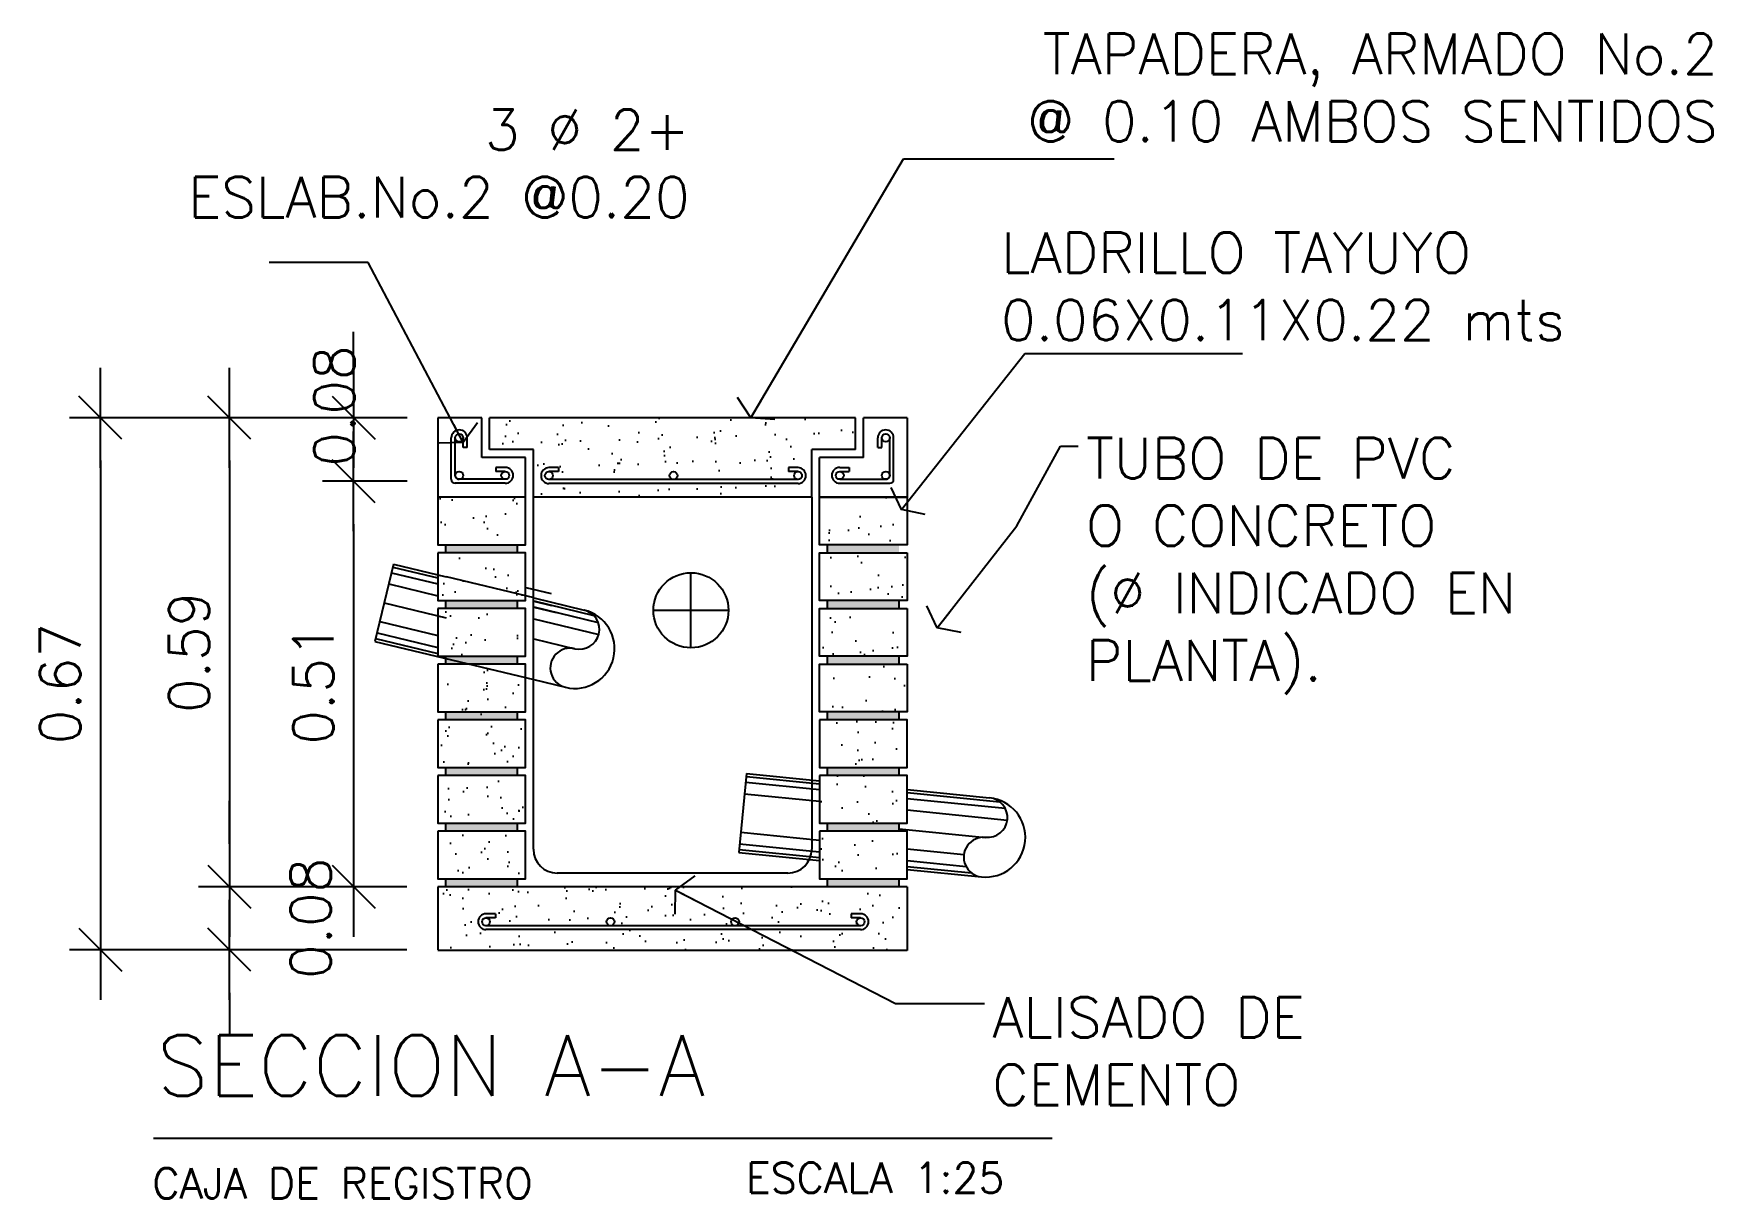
# Model space of a CAD drawing. Header units: inches. Extents: x -9 to 337, y -247 to 209.
# Drawn here: x 116.624 to 118.735, y -173.208 to -171.743 of the extents above; entities that cross this region are included whole.
import ezdxf

# ---------------------------------------------------------------- set-up
doc = ezdxf.new("R2010")
doc.units = ezdxf.units.IN
doc.header["$MEASUREMENT"] = 0
doc.header["$PDMODE"] = 34
doc.linetypes.add('CENTER2', pattern=[1.125, 0.75, -0.125, 0.125, -0.125])
doc.linetypes.add('HIDDEN2', pattern=[0.1875, 0.125, -0.0625])
doc.layers.add('DRE_DET', color=1, linetype='Continuous')
doc.layers.add('DRE_TEXTO', color=1, linetype='Continuous')
doc.styles.add('NT_10', font='romans.shx', dxfattribs={"height": 0.0203})
doc.styles.add('NT_12.5', font='romans.shx', dxfattribs={"height": 0.0254})
doc.styles.add('NT_25', font='romans.shx', dxfattribs={"height": 0.0509})
doc.dimstyles.new('DD_10 FLE', dxfattribs={"dimtxt": 0.0203, "dimasz": 0.022, "dimexe": 0.015, "dimexo": 0.015, "dimgap": 0.01, "dimtad": 1, "dimzin": 0, "dimdsep": 46, "dimtxsty": 'NT_10', "dimblk": 'FLECHA', "dimcen": 0.015, "dimdle": 0.015, "dimse1": 1, "dimse2": 1, "dimclrt": 4, "dimaunit": 1, "dimadec": 4, "dimazin": 0, "dimtfac": 1, "dimtofl": 0, "dimtmove": 2, "dimatfit": 3, "dimldrblk": 'FLECHA', "dimfxl": 1, "dimtolj": 1, "dimtzin": 0, "dimarcsym": 0})
doc.dimstyles.new('DD_25 G', dxfattribs={"dimtxt": 0.0509, "dimasz": 0.054, "dimexe": 0.039, "dimexo": 0.039, "dimgap": 0.0252, "dimtad": 1, "dimzin": 0, "dimdsep": 46, "dimtxsty": 'NT_25', "dimblk": 'COT2', "dimcen": 0.09, "dimdle": 0.039, "dimclrt": 4, "dimadec": 0, "dimazin": 0, "dimtfac": 1, "dimtofl": 0, "dimtmove": 2, "dimatfit": 3, "dimldrblk": 'COT2', "dimfxl": 1, "dimtolj": 1, "dimtzin": 0, "dimarcsym": 0})
pattern_1 = [(127.5, (-261.08239, -474.29381), (-0.0489413237, -0.0016000313), [0, -0.038608, 0, -0.04318, 0, -0.041275]), (97.5, (-261.08239, -474.29381), (-0.07168251, 0.044952328), [0, -0.020828, 0, -0.034798, 0, -0.013335]), (57.5, (-261.08239, -474.32505), (-0.0001437185, 0.079099237), [0, -0.0127, 0, -0.04572, 0, -0.05969]), (47.5, (-261.08239, -474.32505), (-0.022292932, 0.076355645), [0, -0.00635, 0, -0.029972, 0, -0.03429])]

# ---------------------------------------------------------------- blocks, each defined once
blk = doc.blocks.new('COT2')
at = {"color": 9, "linetype": 'ByBlock'}
blk.add_line((-0.5, -0.5), (0.5, 0.5), dxfattribs=at)
blk.add_line((-1.164, 0), (1.164, 0))
blk = doc.blocks.new('*D425')
at = {"layer": 'DEFPOINTS', "color": 0, "linetype": 'CENTER2', "transparency": 16777216}
for p in [(117.1324, -172.306), (117.0262, -172.816), (117.0459, -172.816)]:
    blk.add_point(p, dxfattribs=at)
at = {"layer": 'DRE_TEXTO', "color": 0, "linetype": 'CENTER2', "lineweight": -2, "transparency": 16777216}
for p, q in [((117.0934, -172.306), (116.9872, -172.306)), ((117.0262, -172.36), (117.0262, -172.762)), ((117.0069, -172.816), (116.9872, -172.816))]:
    blk.add_line(p, q, dxfattribs=at)
at = {"layer": 'DRE_TEXTO', "color": 0, "linetype": 'CENTER2', "lineweight": -2, "transparency": 16777216, "xscale": 0.05400000000000001, "yscale": 0.05400000000000001, "zscale": 0.05400000000000001}
for p, rotation in [((117.0262, -172.306), 90), ((117.0262, -172.816), 270)]:
    blk.add_blockref('COT2', p, dxfattribs=dict(at, rotation=rotation))
at = {"layer": 'DRE_TEXTO', "color": 4, "linetype": 'CENTER2', "transparency": 16777216, "insert": (116.9755, -172.561), "char_height": 0.0509, "attachment_point": 5, "rotation": 90, "style": 'NT_25'}
blk.add_mtext('\\A1;0.51', dxfattribs=at)
blk = doc.blocks.new('*D427')
at = {"layer": 'DEFPOINTS', "color": 0, "linetype": 'CENTER2', "transparency": 16777216}
for p in [(117.1323, -172.816), (116.87, -172.8952), (116.87, -172.8952)]:
    blk.add_point(p, dxfattribs=at)
at = {"layer": 'DRE_TEXTO', "color": 0, "linetype": 'CENTER2', "lineweight": -2, "transparency": 16777216}
for p, q in [((116.87, -172.762), (116.87, -172.708)), ((117.0933, -172.816), (116.831, -172.816)), ((116.87, -172.9492), (116.87, -173.0032))]:
    blk.add_line(p, q, dxfattribs=at)
at = {"layer": 'DRE_TEXTO', "color": 0, "linetype": 'CENTER2', "lineweight": -2, "transparency": 16777216, "xscale": 0.05400000000000001, "yscale": 0.05400000000000001, "zscale": 0.05400000000000001}
for p, rotation in [((116.87, -172.816), 270), ((116.87, -172.8952), 90)]:
    blk.add_blockref('COT2', p, dxfattribs=dict(at, rotation=rotation))
at = {"layer": 'DRE_TEXTO', "color": 4, "linetype": 'CENTER2', "transparency": 16777216, "insert": (116.9722, -172.8556), "char_height": 0.0509, "attachment_point": 5, "rotation": 90, "style": 'NT_25'}
blk.add_mtext('\\A1;0.08', dxfattribs=at)
blk = doc.blocks.new('*D428')
at = {"layer": 'DEFPOINTS', "color": 0, "linetype": 'CENTER2', "transparency": 16777216}
for p in [(117.1323, -172.226), (116.87, -172.816), (117.1323, -172.816)]:
    blk.add_point(p, dxfattribs=at)
at = {"layer": 'DRE_TEXTO', "color": 0, "linetype": 'CENTER2', "lineweight": -2, "transparency": 16777216}
for p, q in [((117.0933, -172.226), (116.831, -172.226)), ((116.87, -172.28), (116.87, -172.762)), ((117.0933, -172.816), (116.831, -172.816))]:
    blk.add_line(p, q, dxfattribs=at)
at = {"layer": 'DRE_TEXTO', "color": 0, "linetype": 'CENTER2', "lineweight": -2, "transparency": 16777216, "xscale": 0.05400000000000001, "yscale": 0.05400000000000001, "zscale": 0.05400000000000001}
for p, rotation in [((116.87, -172.226), 90), ((116.87, -172.816), 270)]:
    blk.add_blockref('COT2', p, dxfattribs=dict(at, rotation=rotation))
at = {"layer": 'DRE_TEXTO', "color": 4, "linetype": 'CENTER2', "transparency": 16777216, "insert": (116.8193, -172.521), "char_height": 0.0509, "attachment_point": 5, "rotation": 90, "style": 'NT_25'}
blk.add_mtext('\\A1;0.59', dxfattribs=at)
blk = doc.blocks.new('*D429')
at = {"layer": 'DEFPOINTS', "color": 0, "linetype": 'CENTER2', "transparency": 16777216}
for p in [(117.1323, -172.226), (116.7078, -172.8952), (117.1323, -172.8952)]:
    blk.add_point(p, dxfattribs=at)
at = {"layer": 'DRE_TEXTO', "color": 0, "linetype": 'CENTER2', "lineweight": -2, "transparency": 16777216}
for p, q in [((117.0933, -172.226), (116.6688, -172.226)), ((116.7078, -172.28), (116.7078, -172.8412)), ((117.0933, -172.8952), (116.6688, -172.8952))]:
    blk.add_line(p, q, dxfattribs=at)
at = {"layer": 'DRE_TEXTO', "color": 0, "linetype": 'CENTER2', "lineweight": -2, "transparency": 16777216, "xscale": 0.05400000000000001, "yscale": 0.05400000000000001, "zscale": 0.05400000000000001}
for p, rotation in [((116.7078, -172.226), 90), ((116.7078, -172.8952), 270)]:
    blk.add_blockref('COT2', p, dxfattribs=dict(at, rotation=rotation))
at = {"layer": 'DRE_TEXTO', "color": 4, "linetype": 'CENTER2', "transparency": 16777216, "insert": (116.6571, -172.5606), "char_height": 0.0509, "attachment_point": 5, "rotation": 90, "style": 'NT_25'}
blk.add_mtext('\\A1;0.67', dxfattribs=at)
blk = doc.blocks.new('FLECHA')
at = {"color": 9, "linetype": 'ByBlock'}
for p, q in [((-0.619, 1.239), (0, 0)), ((0, 0), (-0.619, -1.239))]:
    blk.add_line(p, q, dxfattribs=at)
blk.add_line((0, 0), (-1.164, 0))
blk = doc.blocks.new('*D426')
at = {"layer": 'DEFPOINTS', "color": 0, "transparency": 16777216}
for p in [(117.0262, -172.226), (117.1324, -172.226), (117.1324, -172.306)]:
    blk.add_point(p, dxfattribs=at)
at = {"layer": 'DRE_DET', "color": 0, "lineweight": -2, "transparency": 16777216}
for p, q in [((117.0262, -172.172), (117.0262, -172.118)), ((117.0934, -172.226), (116.9872, -172.226)), ((117.0934, -172.306), (116.9872, -172.306)), ((117.0262, -172.36), (117.0262, -172.414))]:
    blk.add_line(p, q, dxfattribs=at)
at = {"layer": 'DRE_DET', "color": 0, "lineweight": -2, "transparency": 16777216, "xscale": 0.05400000000000001, "yscale": 0.05400000000000001, "zscale": 0.05400000000000001}
for p, rotation in [((117.0262, -172.226), 270), ((117.0262, -172.306), 90)]:
    blk.add_blockref('COT2', p, dxfattribs=dict(at, rotation=rotation))
at = {"layer": 'DRE_DET', "color": 4, "transparency": 16777216, "insert": (117.0019, -172.2114), "char_height": 0.0509, "attachment_point": 5, "rotation": 90, "style": 'NT_25'}
blk.add_mtext('\\A1;0.08', dxfattribs=at)

msp = doc.modelspace()

# ---------------------------------------------------------------- hatches: boundary and pattern name
at = {"layer": 'DRE_DET', "linetype": 'CENTER2'}
h = msp.add_hatch(dxfattribs=at)
h.set_pattern_fill('AR-SAND', color=8, scale=0.001, angle=90, style=0)
h.set_pattern_definition(pattern_1)
h.paths.add_polyline_path([(117.1973, -172.226), (117.1973, -172.266), (117.2523, -172.266), (117.2523, -172.326), (117.6023, -172.326), (117.6023, -172.266), (117.6573, -172.266), (117.6573, -172.226)])
h.paths.add_polyline_path([(117.4335, -172.2988, -0.414214), (117.4285, -172.3038), (117.5851, -172.3038, -0.414214), (117.5801, -172.2988, -0.414214), (117.5851, -172.2938), (117.5731, -172.2938), (117.5731, -172.2888), (117.5851, -172.2888, -1), (117.5851, -172.3088), (117.2719, -172.3088, -1), (117.2719, -172.2888), (117.2839, -172.2888), (117.2839, -172.2938), (117.2719, -172.2938, -0.414214), (117.2769, -172.2988, -0.414214), (117.2719, -172.3038), (117.4285, -172.3038, -0.414214), (117.4235, -172.2988, -1)], flags=16)
at = {"layer": 'DRE_DET', "linetype": 'Continuous'}
h = msp.add_hatch(dxfattribs=at)
h.set_pattern_fill('AR-SAND', color=8, scale=0.03, style=0)
h.set_pattern_definition([(37.5, (-361.49991, -126.782047), (-0.0018898007, 0.057804713), [0, -0.0456, 0, -0.051, 0, -0.04875]), (7.5, (-361.49991, -126.78205), (0.053093301, 0.084664382), [0, -0.0246, 0, -0.0411, 0, -0.01575]), (327.5, (-361.53681, -126.782047), (0.093424256, 0.0001697716), [0, -0.015, 0, -0.054, 0, -0.0705]), (317.5, (-361.53681, -126.78205), (0.090183798, 0.026330267), [0, -0.0075, 0, -0.0354, 0, -0.0405])])
h.paths.add_polyline_path([(117.1432, -172.3389), (117.1323, -172.3363), (117.1323, -172.386), (117.2423, -172.386), (117.2423, -172.3628)])
h.paths.add_polyline_path([(117.2423, -172.326), (117.1323, -172.326), (117.1323, -172.3363), (117.1427, -172.3388), (117.2423, -172.3628)])
h.paths.add_polyline_path([(117.2423, -172.396), (117.1323, -172.396), (117.1323, -172.4391), (117.1492, -172.4432), (117.2024, -172.456), (117.2423, -172.456)])
h.paths.add_polyline_path([(117.1492, -172.4432), (117.1323, -172.4391), (117.1323, -172.456), (117.2024, -172.456)], flags=16)
h.paths.add_polyline_path([(117.2423, -172.466), (117.1323, -172.466), (117.1323, -172.526), (117.2423, -172.526)])
h.paths.add_polyline_path([(117.2323, -172.596), (117.1423, -172.596), (117.1423, -172.606), (117.2323, -172.606)])
h.paths.add_polyline_path([(117.7223, -172.536), (117.6123, -172.536), (117.6123, -172.596), (117.7223, -172.596)])
h.paths.add_polyline_path([(117.7223, -172.466), (117.6123, -172.466), (117.6123, -172.526), (117.7223, -172.526)])
h.paths.add_polyline_path([(117.7223, -172.396), (117.6123, -172.396), (117.6123, -172.456), (117.7223, -172.456)])
h.paths.add_polyline_path([(117.7223, -172.326), (117.6123, -172.326), (117.6123, -172.386), (117.7223, -172.386)])
at = {"layer": 'DRE_DET', "linetype": 'ByBlock'}
h = msp.add_hatch(color=256, dxfattribs=at)
h.paths.add_polyline_path([(117.2323, -172.396), (117.2323, -172.386), (117.1423, -172.386), (117.1423, -172.396)])
h.paths.add_polyline_path([(117.1423, -172.456), (117.1423, -172.466), (117.2323, -172.466), (117.2323, -172.456)])
h.paths.add_polyline_path([(117.1423, -172.526), (117.1423, -172.536), (117.2323, -172.536), (117.2323, -172.526)])
h.paths.add_polyline_path([(117.2323, -172.606), (117.2323, -172.596), (117.1423, -172.596), (117.1423, -172.606)])
h.paths.add_polyline_path([(117.6223, -172.596), (117.6223, -172.606), (117.7123, -172.606), (117.7123, -172.596)])
h.paths.add_polyline_path([(117.7123, -172.536), (117.7123, -172.526), (117.6223, -172.526), (117.6223, -172.536)])
h.paths.add_polyline_path([(117.7123, -172.466), (117.7123, -172.456), (117.6223, -172.456), (117.6223, -172.466)])
h.paths.add_polyline_path([(117.7123, -172.396), (117.7123, -172.386), (117.6223, -172.386), (117.6223, -172.396)])
at = {"layer": 'DRE_DET', "linetype": 'CENTER2'}
h = msp.add_hatch(dxfattribs=at)
h.set_pattern_fill('AR-SAND', color=8, scale=0.001, angle=90, style=0)
h.set_pattern_definition(pattern_1)
h.paths.add_polyline_path([(117.2423, -172.596), (117.2423, -172.5529), (117.1722, -172.536), (117.1323, -172.536), (117.1323, -172.596)])
h.paths.add_polyline_path([(117.1323, -172.606), (117.1323, -172.666), (117.2423, -172.666), (117.2423, -172.606)])
h.paths.add_polyline_path([(117.2423, -172.736), (117.2423, -172.676), (117.1323, -172.676), (117.1323, -172.736)])
h.paths.add_polyline_path([(117.1323, -172.746), (117.1323, -172.806), (117.2423, -172.806), (117.2423, -172.746)])
h.paths.add_polyline_path([(117.7223, -172.746), (117.6123, -172.746), (117.6123, -172.806), (117.7223, -172.806)])
h.paths.add_polyline_path([(117.7223, -172.736), (117.7223, -172.676), (117.6123, -172.676), (117.6123, -172.736)])
h.paths.add_polyline_path([(117.6123, -172.606), (117.6123, -172.666), (117.7223, -172.666), (117.7223, -172.606)])
h = msp.add_hatch(color=256, dxfattribs=at)
h.paths.add_polyline_path([(117.1423, -172.666), (117.1423, -172.676), (117.2323, -172.676), (117.2323, -172.666)])
h.paths.add_polyline_path([(117.1423, -172.736), (117.1423, -172.746), (117.2323, -172.746), (117.2323, -172.736)])
h.paths.add_polyline_path([(117.2323, -172.816), (117.2323, -172.806), (117.1423, -172.806), (117.1423, -172.816)])
h = msp.add_hatch(color=256, dxfattribs=at)
h.paths.add_polyline_path([(117.7123, -172.666), (117.6223, -172.666), (117.6223, -172.676), (117.7123, -172.676)])
h.paths.add_polyline_path([(117.7123, -172.736), (117.6223, -172.736), (117.6223, -172.746), (117.7123, -172.746)])
h.paths.add_polyline_path([(117.7123, -172.806), (117.6223, -172.806), (117.6223, -172.816), (117.7123, -172.816)])
h = msp.add_hatch(dxfattribs=at)
h.set_pattern_fill('AR-SAND', color=8, scale=0.001, angle=90, style=0)
h.set_pattern_definition(pattern_1)
h.paths.add_polyline_path([(117.1323, -172.816), (117.1323, -172.896), (117.7223, -172.896), (117.7223, -172.816)])
h.paths.add_polyline_path([(117.3543, -172.8599, -0.414214), (117.3493, -172.8649), (117.5059, -172.8649, -0.414214), (117.5009, -172.8599, -1), (117.5109, -172.8599, -0.414214), (117.5059, -172.8649), (117.6638, -172.8649, -0.414214), (117.6588, -172.8599, -0.414214), (117.6638, -172.8549), (117.6518, -172.8549), (117.6518, -172.8499), (117.6638, -172.8499, -1), (117.6638, -172.8699), (117.1927, -172.8699, -1), (117.1927, -172.8499), (117.2047, -172.8499), (117.2047, -172.8549), (117.1927, -172.8549, -0.414214), (117.1977, -172.8599, -0.414214), (117.1927, -172.8649), (117.3493, -172.8649, -0.414214), (117.3443, -172.8599, -1)], flags=16)

# ---------------------------------------------------------------- linework, layer by layer
at = {"layer": 'DRE_DET', "color": 4, "linetype": 'ByBlock'}
for p, q in [((117.1873, -172.226), (117.1323, -172.226)), ((117.1323, -172.226), (117.1323, -172.326)), ((117.1873, -172.276), (117.1873, -172.226)), ((117.6573, -172.226), (117.1973, -172.226)), ((117.1973, -172.266), (117.1973, -172.226)), ((117.6573, -172.266), (117.6573, -172.226)), ((117.6673, -172.276), (117.6673, -172.226)), ((117.7223, -172.226), (117.6673, -172.226)), ((117.7223, -172.226), (117.7223, -172.326)), ((117.2523, -172.266), (117.1973, -172.266)), ((117.2523, -172.326), (117.2523, -172.266)), ((117.6023, -172.326), (117.6023, -172.266)), ((117.6573, -172.266), (117.6023, -172.266)), ((117.2423, -172.276), (117.1873, -172.276)), ((117.2423, -172.326), (117.2423, -172.276)), ((117.6123, -172.326), (117.6123, -172.276)), ((117.6673, -172.276), (117.6123, -172.276)), ((117.2423, -172.326), (117.1323, -172.326)), ((117.6023, -172.326), (117.2523, -172.326)), ((117.7223, -172.326), (117.6123, -172.326)), ((117.7223, -172.816), (117.1323, -172.816)), ((117.1323, -172.816), (117.1323, -172.8952)), ((117.7223, -172.816), (117.7223, -172.896)), ((117.7223, -172.896), (117.1323, -172.896))]:
    msp.add_line(p, q, dxfattribs=at)
at = {"layer": 'DRE_DET'}
for p, q in [((117.1491, -172.3035), (117.1491, -172.2513)), ((117.1541, -172.2985), (117.1541, -172.2513)), ((117.1641, -172.2633), (117.1641, -172.2513)), ((117.1691, -172.2633), (117.1641, -172.2633)), ((117.1691, -172.2633), (117.1691, -172.2513)), ((117.6854, -172.2633), (117.6854, -172.2513)), ((117.6854, -172.2633), (117.6904, -172.2633)), ((117.6904, -172.2633), (117.6904, -172.2513)), ((117.7004, -172.2985), (117.7004, -172.2513)), ((117.7054, -172.3035), (117.7054, -172.2513)), ((117.2049, -172.2885), (117.2049, -172.2935)), ((117.2169, -172.2885), (117.2049, -172.2885)), ((117.2839, -172.2888), (117.2719, -172.2888)), ((117.2839, -172.2888), (117.2839, -172.2938)), ((117.5731, -172.2888), (117.5731, -172.2938)), ((117.5851, -172.2888), (117.5731, -172.2888)), ((117.6376, -172.2885), (117.6496, -172.2885)), ((117.6496, -172.2885), (117.6496, -172.2935)), ((117.2169, -172.3085), (117.1541, -172.3085)), ((117.2169, -172.3035), (117.1591, -172.3035)), ((117.2169, -172.2935), (117.2049, -172.2935)), ((117.2839, -172.2938), (117.2719, -172.2938)), ((117.5851, -172.3038), (117.2719, -172.3038)), ((117.5851, -172.3088), (117.2719, -172.3088)), ((117.5851, -172.2938), (117.5731, -172.2938)), ((117.6376, -172.2935), (117.6496, -172.2935)), ((117.6376, -172.3035), (117.6954, -172.3035)), ((117.6376, -172.3085), (117.7004, -172.3085)), ((117.2047, -172.8499), (117.1927, -172.8499)), ((117.2047, -172.8549), (117.1927, -172.8549)), ((117.2047, -172.8499), (117.2047, -172.8549)), ((117.6518, -172.8499), (117.6518, -172.8549)), ((117.6638, -172.8499), (117.6518, -172.8499)), ((117.6638, -172.8549), (117.6518, -172.8549)), ((117.6638, -172.8649), (117.1927, -172.8649)), ((117.6638, -172.8699), (117.1927, -172.8699)), ((117.5263, -173.132), (117.9049, -173.132))]:
    msp.add_line(p, q, dxfattribs=at)
at = {"layer": 'DRE_DET', "linetype": 'Continuous'}
for p, q in [((117.2123, -172.3084), (117.2123, -172.3084)), ((117.5805, -172.3087), (117.5805, -172.3087)), ((117.6422, -172.3084), (117.6422, -172.3084)), ((117.6592, -172.8699), (117.6592, -172.8699))]:
    msp.add_line(p, q, dxfattribs=at)
at = {"layer": 'DRE_DET', "color": 3, "linetype": 'ByBlock'}
for p, q in [((117.2523, -172.7688), (117.2523, -172.326)), ((117.6023, -172.326), (117.6023, -172.7688)), ((117.5723, -172.7988), (117.2823, -172.7988))]:
    msp.add_line(p, q, dxfattribs=at)
at = {"layer": 'DRE_DET', "linetype": 'ByBlock'}
for p, q in [((117.1423, -172.396), (117.1423, -172.386)), ((117.2323, -172.396), (117.2323, -172.386)), ((117.6223, -172.396), (117.6223, -172.386)), ((117.1423, -172.466), (117.1423, -172.456)), ((117.2323, -172.466), (117.2323, -172.456)), ((117.6223, -172.466), (117.6223, -172.456)), ((117.7123, -172.466), (117.7123, -172.456)), ((117.1423, -172.536), (117.1423, -172.526)), ((117.2323, -172.536), (117.2323, -172.526)), ((117.6223, -172.536), (117.6223, -172.526)), ((117.7123, -172.536), (117.7123, -172.526)), ((117.1423, -172.606), (117.1423, -172.596)), ((117.1423, -172.606), (117.1423, -172.596)), ((117.2323, -172.606), (117.2323, -172.596)), ((117.2323, -172.606), (117.2323, -172.596)), ((117.6223, -172.606), (117.6223, -172.596)), ((117.6223, -172.606), (117.6223, -172.596)), ((117.6223, -172.606), (117.6223, -172.596)), ((117.7123, -172.606), (117.7123, -172.596)), ((117.7123, -172.606), (117.7123, -172.596)), ((117.7123, -172.606), (117.7123, -172.596)), ((117.1423, -172.676), (117.1423, -172.666)), ((117.2323, -172.676), (117.2323, -172.666)), ((117.6223, -172.676), (117.6223, -172.666)), ((117.7123, -172.676), (117.7123, -172.666)), ((117.1423, -172.746), (117.1423, -172.736)), ((117.2323, -172.746), (117.2323, -172.736)), ((117.6223, -172.746), (117.6223, -172.736)), ((117.7123, -172.746), (117.7123, -172.736)), ((117.1423, -172.816), (117.1423, -172.806)), ((117.2323, -172.816), (117.2323, -172.806)), ((117.6223, -172.816), (117.6223, -172.806)), ((117.7123, -172.816), (117.7123, -172.806))]:
    msp.add_line(p, q, dxfattribs=at)
at = {"layer": 'DRE_DET', "color": 1, "linetype": 'ByBlock'}
for p, q in [((117.0765, -172.4101), (117.0531, -172.5073)), ((117.0765, -172.4101), (117.1427, -172.4261)), ((117.2527, -172.4526), (117.3162, -172.4679)), ((117.0531, -172.5073), (117.1492, -172.5305)), ((117.2527, -172.5554), (117.2928, -172.5651)), ((117.5205, -172.6733), (117.5105, -172.7728)), ((117.5205, -172.6733), (117.6123, -172.6826)), ((117.7223, -172.6936), (117.826, -172.7041)), ((117.5105, -172.7728), (117.6123, -172.7831)), ((117.7223, -172.7941), (117.816, -172.8036))]:
    msp.add_line(p, q, dxfattribs=at)
at = {"layer": 'DRE_DET', "color": 8, "linetype": 'Continuous'}
for p, q in [((117.0756, -172.4138), (117.1323, -172.4274)), ((117.0705, -172.435), (117.1323, -172.4499)), ((117.0739, -172.4209), (117.1323, -172.4349)), ((117.2427, -172.4394), (117.2745, -172.447)), ((117.2527, -172.4565), (117.3282, -172.4746)), ((117.2527, -172.4568), (117.2752, -172.4622)), ((117.2527, -172.464), (117.3338, -172.4835)), ((117.2527, -172.4643), (117.2808, -172.4711)), ((117.2527, -172.479), (117.3345, -172.4987)), ((117.0557, -172.4966), (117.1323, -172.515)), ((117.0591, -172.4824), (117.1323, -172.5)), ((117.0539, -172.5036), (117.1323, -172.5225)), ((117.5194, -172.6844), (117.6123, -172.6937)), ((117.5202, -172.6771), (117.6123, -172.6864)), ((117.518, -172.6989), (117.6123, -172.7083)), ((117.7223, -172.6974), (117.8388, -172.7091)), ((117.7223, -172.7048), (117.8455, -172.7172)), ((117.7223, -172.7194), (117.8483, -172.7321)), ((117.5131, -172.7473), (117.6123, -172.7573)), ((117.5109, -172.7691), (117.6123, -172.7793)), ((117.5116, -172.7618), (117.6123, -172.7719)), ((117.7223, -172.7684), (117.7937, -172.7755)), ((117.7223, -172.783), (117.7964, -172.7905)), ((117.7223, -172.7903), (117.8032, -172.7985))]:
    msp.add_line(p, q, dxfattribs=at)
at = {"layer": 'DRE_DET', "color": 1, "linetype": 'HIDDEN2'}
for p, q in [((117.2532, -172.4527), (117.1432, -172.4262)), ((117.1492, -172.5305), (117.2527, -172.5554))]:
    msp.add_line(p, q, dxfattribs=at)
at = {"layer": 'DRE_DET', "color": 8, "linetype": 'CENTER2'}
for p, q in [((117.4504, -172.5154), (117.4504, -172.4211)), ((117.4033, -172.4682), (117.4976, -172.4682))]:
    msp.add_line(p, q, dxfattribs=at)
at = {"layer": 'DRE_DET', "color": 8, "linetype": 'HIDDEN2'}
for p, q in [((117.0648, -172.4587), (117.1427, -172.4775)), ((117.2527, -172.504), (117.3045, -172.5165)), ((117.7123, -172.7429), (117.821, -172.7538))]:
    msp.add_line(p, q, dxfattribs=at)
at = {"layer": 'DRE_DET', "color": 1, "linetype": 'Continuous'}
msp.add_line((116.7746, -173.132), (117.5263, -173.132), dxfattribs=at)
at = {"layer": 'DRE_DET', "color": 4, "linetype": 'ByBlock'}
for points in [[(117.1323, -172.326), (117.1323, -172.386), (117.2423, -172.386), (117.2423, -172.326)], [(117.7223, -172.326), (117.7223, -172.386), (117.6123, -172.386), (117.6123, -172.326)], [(117.1323, -172.396), (117.1323, -172.456), (117.2423, -172.456), (117.2423, -172.396)], [(117.7223, -172.396), (117.7223, -172.456), (117.6123, -172.456), (117.6123, -172.396)], [(117.1323, -172.466), (117.1323, -172.526), (117.2423, -172.526), (117.2423, -172.466)], [(117.7223, -172.466), (117.7223, -172.526), (117.6123, -172.526), (117.6123, -172.466)], [(117.1323, -172.536), (117.1323, -172.596), (117.2423, -172.596), (117.2423, -172.536)], [(117.7223, -172.536), (117.7223, -172.596), (117.6123, -172.596), (117.6123, -172.536)], [(117.1323, -172.606), (117.1323, -172.666), (117.2423, -172.666), (117.2423, -172.606)], [(117.6123, -172.606), (117.6123, -172.666), (117.7223, -172.666), (117.7223, -172.606)], [(117.1323, -172.676), (117.1323, -172.736), (117.2423, -172.736), (117.2423, -172.676)], [(117.6123, -172.676), (117.6123, -172.736), (117.7223, -172.736), (117.7223, -172.676)], [(117.1323, -172.746), (117.1323, -172.806), (117.2423, -172.806), (117.2423, -172.746)], [(117.6123, -172.746), (117.6123, -172.806), (117.7223, -172.806), (117.7223, -172.746)]]:
    msp.add_lwpolyline(points, close=True, dxfattribs=at)
at = {"layer": 'DRE_DET'}
for centre in [(117.1591, -172.2513), (117.6954, -172.2513), (117.159, -172.2985), (117.2169, -172.2985), (117.2719, -172.2988), (117.4285, -172.2988), (117.5851, -172.2988), (117.6376, -172.2985), (117.6955, -172.2985), (117.1927, -172.8599), (117.3493, -172.8599), (117.5059, -172.8599), (117.6638, -172.8599)]:
    msp.add_circle(centre, 0.005, dxfattribs=at)
at = {"layer": 'DRE_DET', "linetype": 'CENTER2'}
msp.add_circle((117.4504, -172.4682), 0.0472, dxfattribs=at)
at = {"layer": 'DRE_DET'}
for centre, radius, start, end in [((117.1591, -172.2513), 0.01, 0, 180), ((117.6954, -172.2513), 0.01, 0, 180), ((117.2169, -172.2985), 0.01, 270, 90), ((117.2719, -172.2988), 0.01, 90, 270), ((117.5851, -172.2988), 0.01, 270, 90), ((117.6376, -172.2985), 0.01, 90, 270), ((117.1541, -172.3035), 0.005, 180, 270), ((117.1591, -172.2985), 0.005, 180, 270), ((117.6954, -172.2985), 0.005, 270, 0), ((117.7004, -172.3035), 0.005, 270, 0), ((117.1927, -172.8599), 0.01, 90, 270), ((117.6638, -172.8599), 0.01, 270, 90)]:
    msp.add_arc(centre, radius, start, end, dxfattribs=at)
at = {"layer": 'DRE_DET', "color": 1, "linetype": 'ByBlock'}
for centre, radius, start, end in [((117.3045, -172.5165), 0.05, 256.4483, 76.4483), ((117.3103, -172.4922), 0.025, 256.4483, 76.4483), ((117.2986, -172.5408), 0.025, 76.4483, 256.4483), ((117.821, -172.7538), 0.05, 264.2545, 84.2545), ((117.8235, -172.7289), 0.025, 264.2545, 84.2545), ((117.8185, -172.7787), 0.025, 84.2545, 264.2545)]:
    msp.add_arc(centre, radius, start, end, dxfattribs=at)
at = {"layer": 'DRE_DET', "color": 3, "linetype": 'ByBlock'}
for centre, start, end in [((117.2823, -172.7688), 180, 270), ((117.5723, -172.7688), 270, 0)]:
    msp.add_arc(centre, 0.03, start, end, dxfattribs=at)

# ---------------------------------------------------------------- texts
at = {"layer": 'DRE_DET', "color": 6, "linetype": 'Continuous', "style": 'NT_25'}
msp.add_text('SECCION A-A', height=0.07635, dxfattribs=at).set_placement((116.7784, -173.0789))
at = {"layer": 'DRE_DET', "color": 2, "linetype": 'Continuous', "style": 'NT_12.5'}
for s, p in [('CAJA DE REGISTRO', (116.7731, -173.208)), ('ESCALA 1:25', (117.5198, -173.201))]:
    msp.add_text(s, height=0.0381, dxfattribs=at).set_placement(p)
at = {"layer": 'DRE_DET', "color": 1, "linetype": 'Continuous', "char_height": 0.0509, "style": 'NT_25'}
for s, insert, attachment_point in [('TAPADERA, ARMADO No.2\\P @ 0.10 AMBOS SENTIDOS', (118.7417, -171.8107), 6), ('3 %%C 2+ \\PESLAB.No.2 @0.20 ', (117.4488, -171.9062), 6), ('\\A1;LADRILLO TAYUYO\\P0.06X0.11X0.22 mts', (117.8405, -171.9929), 1), ('TUBO DE PVC\\PO CONCRETO\\P(%%C INDICADO EN\\PPLANTA).', (117.9473, -172.2514), 1), ('ALISADO DE\\PCEMENTO', (117.8295, -172.9547), 1)]:
    msp.add_mtext(s, dxfattribs=dict(at, insert=insert, attachment_point=attachment_point))

# ---------------------------------------------------------------- dimensions: what is measured, and where the dimension line sits
at = {"layer": 'DRE_DET', "color": 1}
dim = msp.add_linear_dim(base=(117.0262, -172.226), p1=(117.1324, -172.306), p2=(117.1324, -172.226), angle=90, dimstyle='DD_25 G', dxfattribs=at)
dim.commit()
dim.dimension.update_dxf_attribs({"geometry": '*D426', "text_midpoint": (117.0019, -172.2114), "dimtype": 160})
at = {"layer": 'DRE_TEXTO', "linetype": 'CENTER2'}
for base, p1, p2, picture, middle in [((116.7078, -172.8952), (117.1323, -172.226), (117.1323, -172.8952), '*D429', (116.6571, -172.5606)), ((116.87, -172.816), (117.1323, -172.226), (117.1323, -172.816), '*D428', (116.8193, -172.521)), ((117.0262, -172.816), (117.1324, -172.306), (117.0459, -172.816), '*D425', (116.9755, -172.561)), ((116.87, -172.8952), (117.1323, -172.816), (116.87, -172.8952), '*D427', (116.9722, -172.8556))]:
    dim = msp.add_linear_dim(base=base, p1=p1, p2=p2, angle=90, dimstyle='DD_25 G', dxfattribs=at)
    dim.commit()
    dim.dimension.update_dxf_attribs({"geometry": picture, "text_midpoint": middle})

# ---------------------------------------------------------------- leaders
at = {"layer": 'DRE_DET', "linetype": 'Continuous'}
for points, override in [([(117.5257, -172.2262), (117.7178, -171.9006), (117.9827, -171.9006)], {"dimtad": 0}), ([(117.1641, -172.2573), (117.0443, -172.0308), (116.92, -172.0308)], {"dimtad": 0}), ([(117.7151, -172.3413), (117.8704, -172.1452), (118.144, -172.1452)], {"dimtad": 0}), ([(117.4312, -172.8201), (117.7079, -172.9628), (117.8195, -172.9628)], {"dimgap": 0.01, "dimtad": 0})]:
    msp.add_leader(points, dimstyle='DD_10 FLE', override=override, dxfattribs=at)
at = {"layer": 'DRE_DET', "linetype": 'Continuous', "annotation_type": 0, "has_hookline": 1, "hookline_direction": 0, "text_width": 0.6035}
msp.add_leader([(117.7603, -172.4902), (117.8601, -172.3619), (117.9153, -172.2616), (117.9373, -172.2616)], dimstyle='DD_10 FLE', override={"dimgap": 0.01, "dimtad": 0}, dxfattribs=at)

doc.saveas('drawing.dxf')
